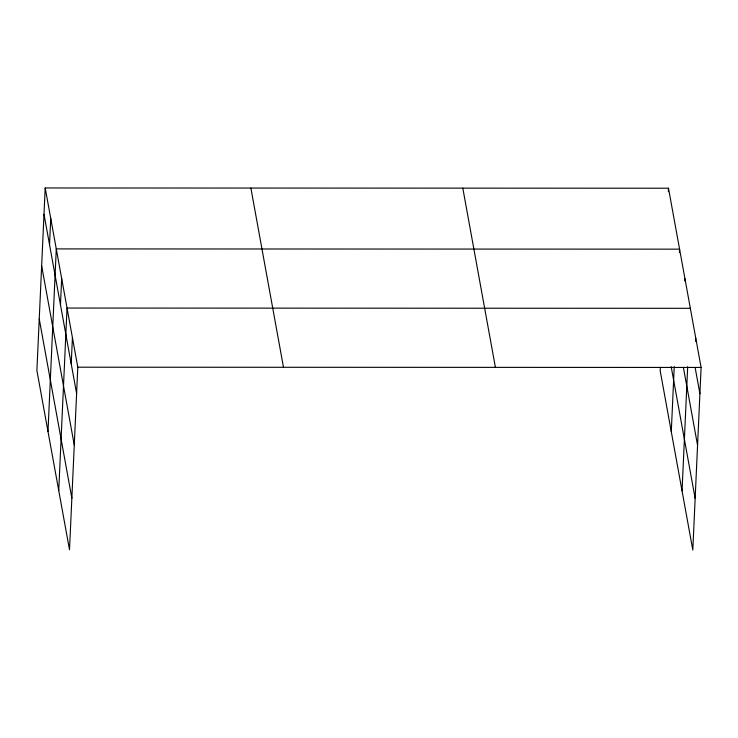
<?xml version="1.0" encoding="UTF-8"?>
<svg xmlns="http://www.w3.org/2000/svg" width="738" height="738" viewBox="0 0 738 738"><rect width="100%" height="100%" fill="white"/><g stroke="black" fill="none" stroke-linecap="round" stroke-linejoin="round"><path stroke-width="1.11" d="M45.193 187.969L36.9 370.55L69.51 549.782L77.804 367.201L45.193 187.969L668.49 188.218L701.1 367.45L692.807 550.031L660.196 370.799L660.353 367.367M49.538 244.721L50.737 218.439M47.988 431.49L56.282 248.909L679.578 249.158L679.421 252.59M60.47 304.766L61.66 278.484M58.745 490.632L67.038 308.05L690.334 308.309M71.226 363.908L72.425 337.626M668.333 191.649L668.49 188.218M671.285 431.739L674.246 366.592M684.855 281.021L684.956 278.733M682.05 490.881L687.687 366.685M695.565 341.307L695.722 337.875M77.804 367.201L701.1 367.45M695.122 367.45L699.91 393.732M683.416 367.542L697.567 445.309M671.165 366.62L695.15 498.454M462.8 188.135L495.41 367.367M250.883 188.052L283.493 367.284M43.994 214.251L76.604 393.483M41.651 265.828L74.27 445.06M39.243 318.973L71.854 498.205"/></g></svg>
